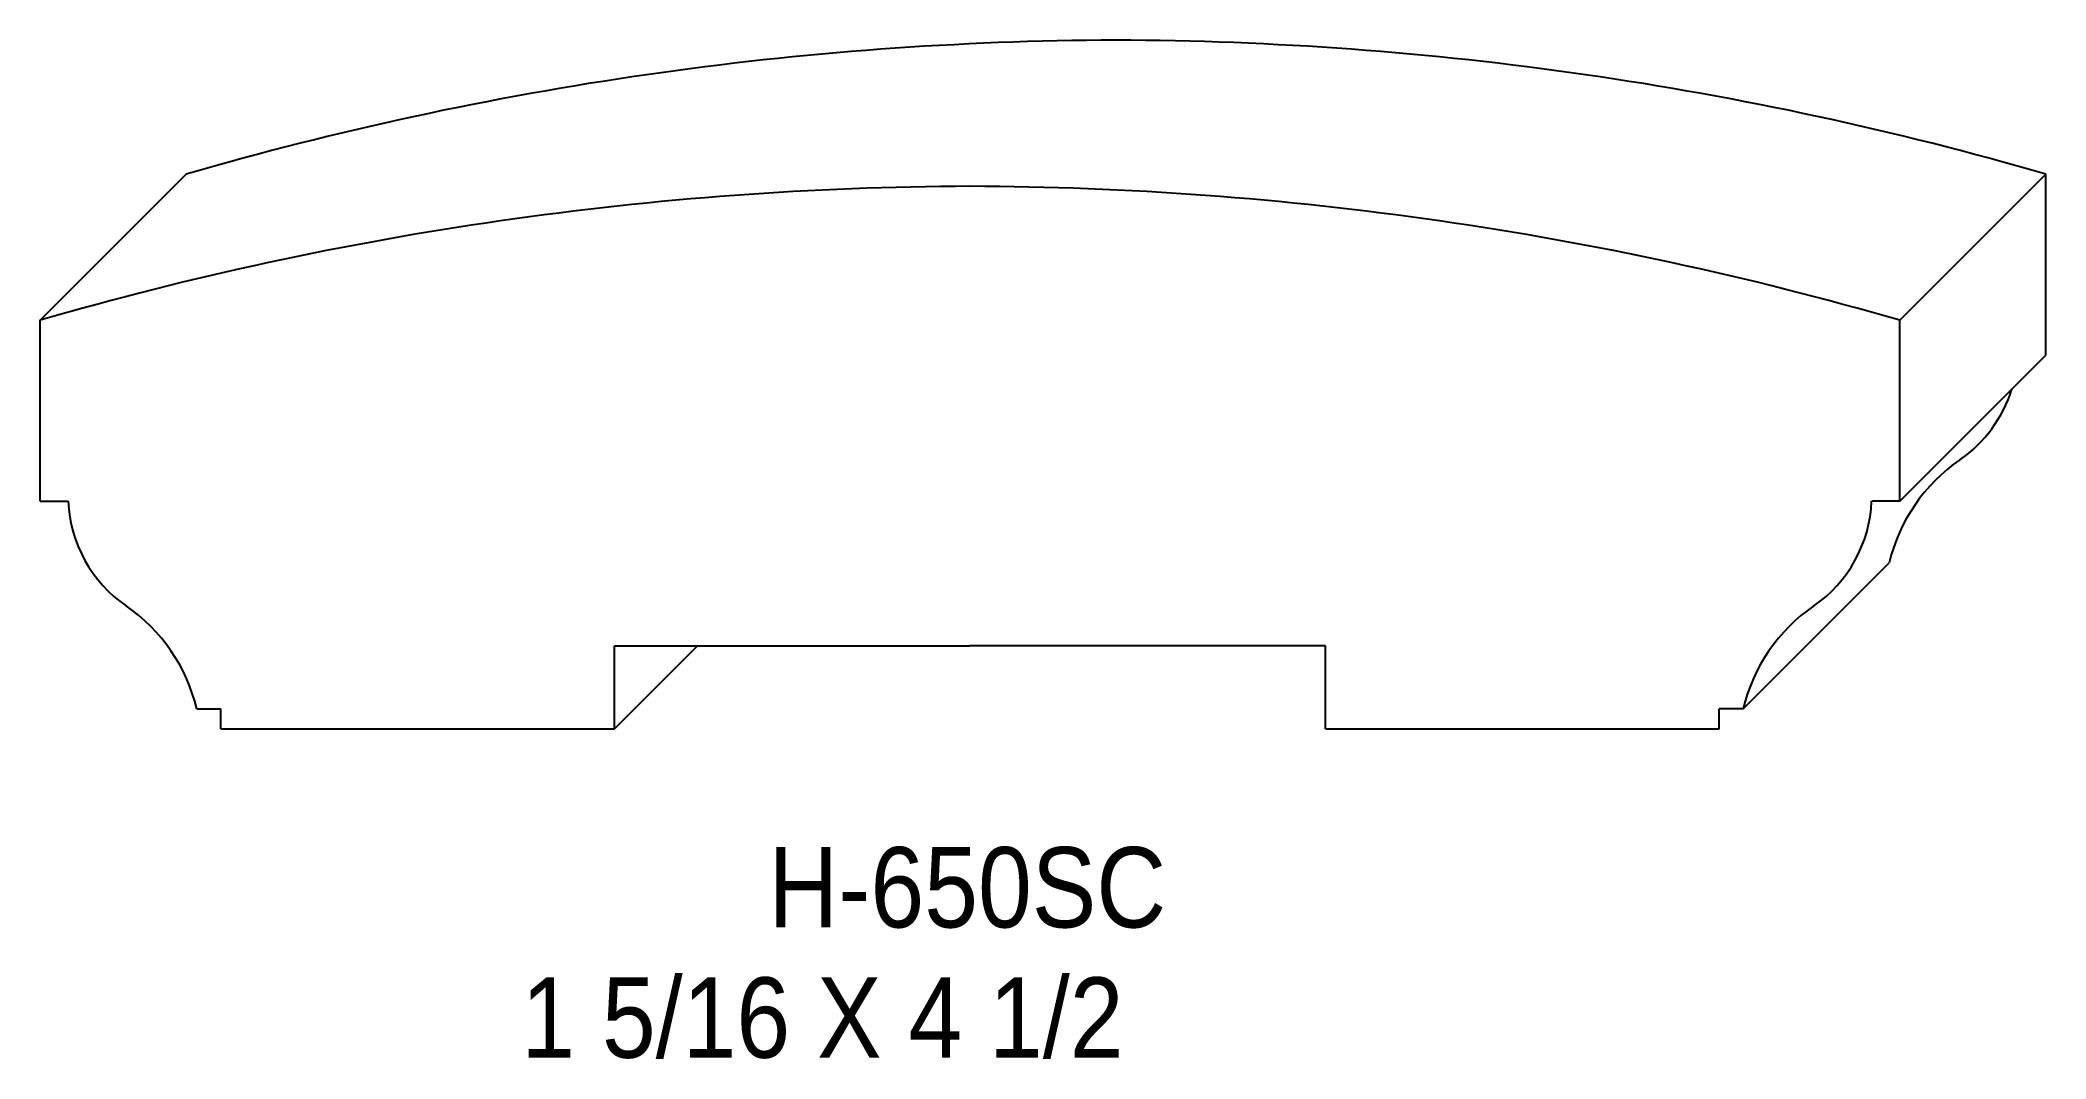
# Model space of a CAD drawing. Extents: x 78.63 to 83.49, y 160.97 to 163.43.
import ezdxf

# ---------------------------------------------------------------- set-up
doc = ezdxf.new("R2010")
doc.units = 0
doc.header["$LTSCALE"] = 5
doc.layers.add('PROFILE', color=7, linetype='CONTINUOUS')
doc.styles.add('TXT', font='TXT', dxfattribs={"height": 3.5})

msp = doc.modelspace()

# ---------------------------------------------------------------- linework, layer by layer
at = {"layer": 'PROFILE', "color": 1, "linetype": 'CONTINUOUS'}
for p, q in [((78.6329, 162.7554), (78.9864, 163.1089)), ((83.1318, 162.7554), (83.4852, 163.1089)), ((83.4852, 162.671), (83.4852, 163.1089)), ((78.6329, 162.3176), (78.6329, 162.7554)), ((83.1318, 162.3176), (83.1318, 162.7554)), ((83.1318, 162.3176), (83.4852, 162.671)), ((78.6329, 162.3176), (78.7009, 162.3176)), ((83.1318, 162.3176), (83.0638, 162.3176)), ((82.7528, 161.8156), (83.1063, 162.169)), ((80.0224, 161.7671), (80.2236, 161.9682)), ((80.0224, 161.9682), (80.8824, 161.9682)), ((80.0224, 161.7671), (80.0224, 161.9682)), ((81.7423, 161.9682), (80.8824, 161.9682)), ((81.7423, 161.7671), (81.7423, 161.9682)), ((79.0119, 161.8156), (79.0702, 161.8156)), ((79.0702, 161.7671), (79.0702, 161.8156)), ((82.7528, 161.8156), (82.6945, 161.8156)), ((82.6945, 161.7671), (82.6945, 161.8156)), ((79.0702, 161.7671), (80.0224, 161.7671)), ((81.7423, 161.7671), (82.6945, 161.7671))]:
    msp.add_line(p, q, dxfattribs=at)
for centre, major_axis, start_param, end_param in [((81.2694, 155.2332), (8.1999, 0), 1.574891, 1.852942), ((81.2022, 155.2332), (8.1999, 0), 1.28865, 1.566702), ((80.9159, 154.8797), (8.1999, 0), 1.574891, 1.852942), ((80.8488, 154.8797), (0, 8.1999), -0.282146, -0.004095), ((83.0932, 162.685), (0, 0.3243), -2.538889, -1.872128), ((83.5157, 162.071), (0.4209, 0), 2.1735, 2.906626), ((79.025, 162.3315), (0, 0.3243), -4.669432, -3.744296), ((82.7397, 162.3315), (0.3243, 0), -0.968093, -0.042957), ((78.6025, 161.7176), (0, 0.4209), -1.33583, -0.602703), ((83.1622, 161.7176), (0, 0.4209), 0.602703, 1.33583)]:
    msp.add_ellipse(centre, major_axis=major_axis, ratio=1, start_param=start_param, end_param=end_param, dxfattribs=at)

# ---------------------------------------------------------------- texts
at = {"layer": 'PROFILE', "color": 1, "linetype": 'CONTINUOUS', "style": 'TXT', "width": 0.9}
for s, height, p in [('H-650SC', 0.19439, (80.3948, 161.2867)), ('1 5/16 X 4 1/2', 0.194395, (79.797, 160.9715))]:
    msp.add_text(s, height=height, dxfattribs=at).set_placement(p)

doc.saveas('drawing.dxf')
